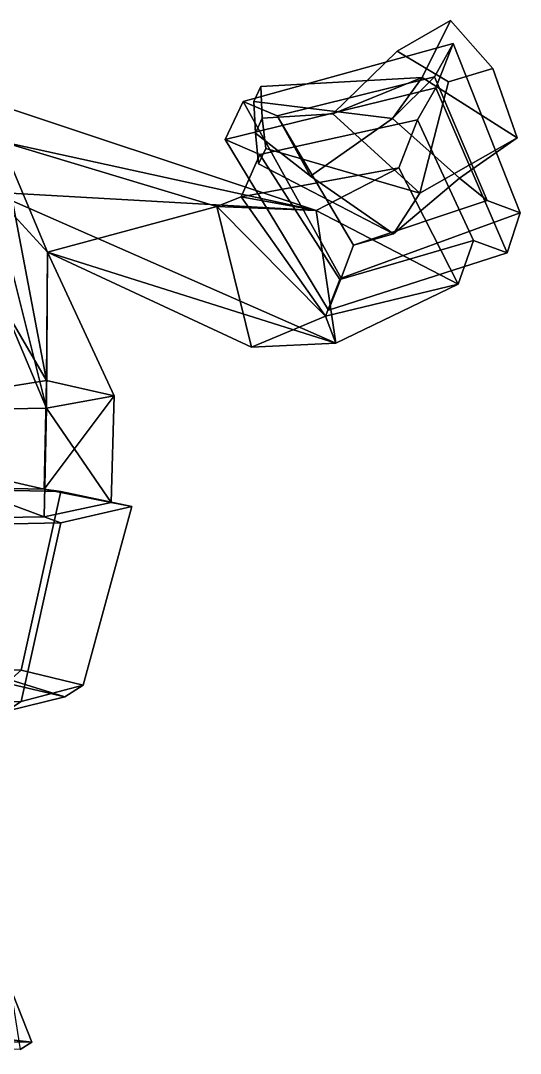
# Model space of a CAD drawing. Extents: x -237 to 241, y -156 to 321.
# Drawn here: x 80.2 to 241.1, y -154.3 to 178.3 of the extents above; entities that cross this region are included whole.
import ezdxf

# ---------------------------------------------------------------- set-up
doc = ezdxf.new("R2010")
doc.units = 0

msp = doc.modelspace()

# ---------------------------------------------------------------- linework, layer by layer
for points in [[(201.472549, 168.466858, 204.723541), (218.555405, 178.312378, 196.148331), (209.478226, 159.951477, 130.184158), (180.69429, 148.25, 158.242279)], [(217.942871, 158.572296, 206.962006), (232.205566, 162.912079, 188.933105), (218.555405, 178.312378, 196.148331), (201.472549, 168.466858, 204.723541)], [(232.205566, 162.912079, 188.933105), (240.008896, 140.596985, 133.754227), (209.478226, 159.951477, 130.184158), (218.555405, 178.312378, 196.148331)], [(146.07634, 139.987091, 89.964561), (151.8181, 152.324707, 120.165184), (219.465317, 170.998901, 100.149078), (213.877182, 156.642822, 71.651009)], [(151.8181, 152.324707, 120.165184), (162.78949, 147.62384, 120.342743), (213.394257, 160.179504, 105.750435), (219.465317, 170.998901, 100.149078)], [(241.063385, 116.41983, 120.618515), (219.465317, 170.998901, 100.149078), (213.394257, 160.179504, 105.750435), (230.399567, 120.423157, 120.68618)], [(241.063385, 116.41983, 120.618515), (236.779755, 103.49559, 90.425301), (213.877182, 156.642822, 71.651009), (219.465317, 170.998901, 100.149078)], [(217.942871, 158.572296, 206.962006), (201.472549, 168.466858, 204.723541), (180.69429, 148.25, 158.242279), (208.684402, 122.781067, 148.720764)], [(157.589371, 157.103333, 158.643982), (209.478226, 159.951477, 130.184158), (199.905045, 146.846008, 101.068382), (155.278244, 152.280273, 146.860168)], [(157.97963, 146.912109, 163.671509), (180.69429, 148.25, 158.242279), (209.478226, 159.951477, 130.184158), (157.589371, 157.103333, 158.643982)], [(173.547485, 128.237671, 115.247726), (199.905045, 146.846008, 101.068382), (213.394257, 160.179504, 105.750435), (162.78949, 147.62384, 120.342743)], [(221.536804, 127.592224, 106.26059), (230.399567, 120.423157, 120.68618), (213.394257, 160.179504, 105.750435), (199.905045, 146.846008, 101.068382)], [(240.008896, 140.596985, 133.754227), (221.536804, 127.592224, 106.26059), (199.905045, 146.846008, 101.068382), (209.478226, 159.951477, 130.184158)], [(217.942871, 158.572296, 206.962006), (208.684402, 122.781067, 148.720764), (240.008896, 140.596985, 133.754227), (232.205566, 162.912079, 188.933105)], [(73.99276, 139.354187, 53.621391), (175.346375, 117.162537, 1.411349), (56.829575, 156.60907, 5.005802)], [(71.03595, 123.11142, -25.446379), (56.829575, 156.60907, 5.005802), (175.346375, 117.162537, 1.411349)], [(146.07634, 139.987091, 89.964561), (213.877182, 156.642822, 71.651009), (208.007507, 146.346619, 76.996796), (157.226715, 135.169983, 90.161835)], [(157.97963, 146.912109, 163.671509), (157.589371, 157.103333, 158.643982), (155.278244, 152.280273, 146.860168), (155.787491, 142.080383, 151.847824)], [(236.779755, 103.49559, 90.425301), (225.941422, 107.524902, 90.51088), (208.007507, 146.346619, 76.996796), (213.877182, 156.642822, 71.651009)], [(179.334229, 85.029053, 107.791161), (183.378983, 95.372253, 140.106995), (151.8181, 152.324707, 120.165184), (146.07634, 139.987091, 89.964561)], [(183.378983, 95.372253, 140.106995), (187.32518, 106.027222, 134.927734), (162.78949, 147.62384, 120.342743), (151.8181, 152.324707, 120.165184)], [(155.787491, 142.080383, 151.847824), (155.278244, 152.280273, 146.860168), (199.905045, 146.846008, 101.068382), (173.547485, 128.237671, 115.247726)], [(88.580177, 53.490372, -65.759842), (-1.611225, 51.863922, -102.37056), (48.627983, 148.344116, -33.851532)], [(88.580177, 53.490372, -65.759842), (48.627983, 148.344116, -33.851532), (71.03595, 123.11142, -25.446379)], [(159.116211, 137.081116, 168.43605), (157.97963, 146.912109, 163.671509), (155.787491, 142.080383, 151.847824), (156.80925, 132.243103, 156.614014)], [(159.116211, 137.081116, 168.43605), (208.684402, 122.781067, 148.720764), (180.69429, 148.25, 158.242279), (157.97963, 146.912109, 163.671509)], [(200.204926, 109.620361, 119.305489), (173.547485, 128.237671, 115.247726), (162.78949, 147.62384, 120.342743), (187.32518, 106.027222, 134.927734)], [(201.9888, 130.890778, 44.869873), (151.160019, 121.587982, 57.247074), (157.226715, 135.169983, 90.161835), (208.007507, 146.346619, 76.996796)], [(225.941422, 107.524902, 90.51088), (221.079437, 93.458237, 57.602238), (201.9888, 130.890778, 44.869873), (208.007507, 146.346619, 76.996796)], [(179.334229, 85.029053, 107.791161), (146.07634, 139.987091, 89.964561), (157.226715, 135.169983, 90.161835), (182.974274, 94.899185, 102.995979)], [(156.80925, 132.243103, 156.614014), (155.787491, 142.080383, 151.847824), (173.547485, 128.237671, 115.247726), (200.204926, 109.620361, 119.305489)], [(208.684402, 122.781067, 148.720764), (200.204926, 109.620361, 119.305489), (221.536804, 127.592224, 106.26059), (240.008896, 140.596985, 133.754227)], [(88.58017, 62.407562, 98.642761), (73.99276, 139.354187, 53.621391), (48.142368, 131.74585, 67.070869)], [(88.58017, 62.407562, 98.642761), (88.911659, 103.777725, 16.5287), (73.99276, 139.354187, 53.621391)], [(88.911659, 103.777725, 16.5287), (143.336594, 118.447174, 43.689129), (73.99276, 139.354187, 53.621391)], [(73.99276, 139.354187, 53.621391), (143.336594, 118.447174, 43.689129), (175.346375, 117.162537, 1.411349)], [(159.116211, 137.081116, 168.43605), (156.80925, 132.243103, 156.614014), (200.204926, 109.620361, 119.305489), (208.684402, 122.781067, 148.720764)], [(151.160019, 121.587982, 57.247074), (178.354538, 83.083557, 69.091171), (182.974274, 94.899185, 102.995979), (157.226715, 135.169983, 90.161835)], [(-1.611235, 47.86235, 130.536163), (88.58017, 62.407562, 98.642761), (48.142368, 131.74585, 67.070869)], [(151.160019, 121.587982, 57.247074), (201.9888, 130.890778, 44.869873), (175.346375, 117.162537, 1.411349)], [(221.079437, 93.458237, 57.602238), (175.346375, 117.162537, 1.411349), (201.9888, 130.890778, 44.869873)], [(200.204926, 109.620361, 119.305489), (187.32518, 106.027222, 134.927734), (230.399567, 120.423157, 120.68618), (221.536804, 127.592224, 106.26059)], [(88.580177, 53.490372, -65.759842), (71.03595, 123.11142, -25.446379), (88.911659, 103.777725, 16.5287)], [(71.03595, 123.11142, -25.446379), (175.346375, 117.162537, 1.411349), (181.705353, 74.441376, -4.868382)], [(88.911659, 103.777725, 16.5287), (71.03595, 123.11142, -25.446379), (181.705353, 74.441376, -4.868382)], [(178.354538, 83.083557, 69.091171), (151.160019, 121.587982, 57.247074), (143.336594, 118.447174, 43.689129)], [(151.160019, 121.587982, 57.247074), (175.346375, 117.162537, 1.411349), (143.336594, 118.447174, 43.689129)], [(183.378983, 95.372253, 140.106995), (241.063385, 116.41983, 120.618515), (230.399567, 120.423157, 120.68618), (187.32518, 106.027222, 134.927734)], [(154.553268, 73.164307, 31.111582), (143.336594, 118.447174, 43.689129), (88.911659, 103.777725, 16.5287)], [(178.354538, 83.083557, 69.091171), (143.336594, 118.447174, 43.689129), (154.553268, 73.164307, 31.111582)], [(221.079437, 93.458237, 57.602238), (181.705353, 74.441376, -4.868382), (175.346375, 117.162537, 1.411349)], [(179.334229, 85.029053, 107.791161), (236.779755, 103.49559, 90.425301), (241.063385, 116.41983, 120.618515), (183.378983, 95.372253, 140.106995)], [(178.354538, 83.083557, 69.091171), (221.079437, 93.458237, 57.602238), (225.941422, 107.524902, 90.51088), (182.974274, 94.899185, 102.995979)], [(179.334229, 85.029053, 107.791161), (182.974274, 94.899185, 102.995979), (225.941422, 107.524902, 90.51088), (236.779755, 103.49559, 90.425301)], [(88.58017, 62.407562, 98.642761), (110.32151, 57.451004, 7.260591), (88.911659, 103.777725, 16.5287)], [(110.32151, 57.451004, 7.260591), (88.580177, 53.490372, -65.759842), (88.911659, 103.777725, 16.5287)], [(154.553268, 73.164307, 31.111582), (88.911659, 103.777725, 16.5287), (181.705353, 74.441376, -4.868382)], [(178.354538, 83.083557, 69.091171), (181.705353, 74.441376, -4.868382), (221.079437, 93.458237, 57.602238)], [(178.354538, 83.083557, 69.091171), (154.553268, 73.164307, 31.111582), (181.705353, 74.441376, -4.868382)], [(87.775581, 27.423096, 86.180977), (88.58017, 62.407562, 98.642761), (-1.611235, 47.86235, 130.536163)], [(87.775581, 27.423096, 86.180977), (110.32151, 57.451004, 7.260591), (88.58017, 62.407562, 98.642761)], [(87.775581, 27.423096, 86.180977), (109.329506, 23.075226, 6.021167), (110.32151, 57.451004, 7.260591)], [(109.329506, 23.075226, 6.021167), (88.580177, 53.490372, -65.759842), (110.32151, 57.451004, 7.260591)], [(87.775589, 18.485825, -78.591972), (-1.611225, 51.863922, -102.37056), (88.580177, 53.490372, -65.759842)], [(109.329506, 23.075226, 6.021167), (87.775589, 18.485825, -78.591972), (88.580177, 53.490372, -65.759842)], [(87.775589, 18.485825, -78.591972), (-1.665063, 17.052475, -110.500778), (-1.611225, 51.863922, -102.37056)], [(87.775581, 27.423096, 86.180977), (-1.611235, 47.86235, 130.536163), (-1.611235, 29.223419, 118.314636)], [(-1.611235, 28.674683, 131.40094), (93.167053, 26.658783, 95.090851), (87.775581, 27.423096, 86.180977), (-1.611235, 29.223419, 118.314636)], [(-1.611235, -29.857506, 128.42691), (80.394981, -30.846893, 92.168976), (93.167053, 26.658783, 95.090851), (-1.611235, 28.674683, 131.40094)], [(93.167053, 26.658783, 95.090851), (80.394981, -30.846893, 92.168976), (100.30957, -35.681465, 3.035724), (116.068832, 21.824203, 5.957602)], [(116.068832, 21.824203, 5.957602), (109.329506, 23.075226, 6.021167), (87.775581, 27.423096, 86.180977), (93.167053, 26.658783, 95.090851)], [(100.30957, -35.681465, 3.035724), (80.394989, -40.945992, -94.024452), (93.167061, 16.559677, -91.10257), (116.068832, 21.824203, 5.957602)], [(93.167061, 16.559677, -91.10257), (87.775589, 18.485825, -78.591972), (109.329506, 23.075226, 6.021167), (116.068832, 21.824203, 5.957602)], [(93.167061, 16.559677, -91.10257), (-1.612046, 14.643738, -127.401939), (-1.665063, 17.052475, -110.500778), (87.775589, 18.485825, -78.591972)], [(80.394989, -40.945992, -94.024452), (-1.611223, -43.895264, -130.381958), (-1.612046, 14.643738, -127.401939), (93.167061, 16.559677, -91.10257)], [(-1.611235, -29.857506, 128.42691), (-1.611234, -34.398972, 115.081963), (75.706741, -35.128433, 83.002716), (80.394981, -30.846893, 92.168976)], [(75.706741, -35.128433, 83.002716), (56.865135, -28.724838, 66.888947), (70.897263, -32.178574, 3.213708), (94.449287, -39.476288, 2.842909)], [(94.449287, -39.476288, 2.842909), (70.897263, -32.178574, 3.213708), (56.865139, -35.786903, -63.311653), (75.706749, -44.065689, -81.770233)], [(80.394981, -30.846893, 92.168976), (75.706741, -35.128433, 83.002716), (94.449287, -39.476288, 2.842909), (100.30957, -35.681465, 3.035724)], [(100.30957, -35.681465, 3.035724), (94.449287, -39.476288, 2.842909), (75.706749, -44.065689, -81.770233), (80.394989, -40.945992, -94.024452)], [(80.394989, -40.945992, -94.024452), (75.706749, -44.065689, -81.770233), (-1.611223, -46.821762, -113.952438), (-1.611223, -43.895264, -130.381958)], [(80.090286, -153.02951, 102.617195), (83.794151, -150.723206, 36.317848), (74.813721, -127.827744, 43.725594), (74.813721, -119.444244, 102.617195)], [(77.245872, -149.986206, -43.401016), (74.668701, -124.587006, -10.213272), (74.813721, -127.827744, 43.725594), (83.794151, -150.723206, 36.317848)], [(77.245872, -149.986206, -43.401016), (83.794151, -150.723206, 36.317848), (16.610764, -150.61731, 32.613968), (11.563559, -154.314453, -31.511215)], [(80.090286, -153.02951, 102.617195), (12.906889, -152.844193, 102.617195), (16.610764, -150.61731, 32.613968), (83.794151, -150.723206, 36.317848)]]:
    msp.add_3dface(points)

doc.saveas('drawing.dxf')
